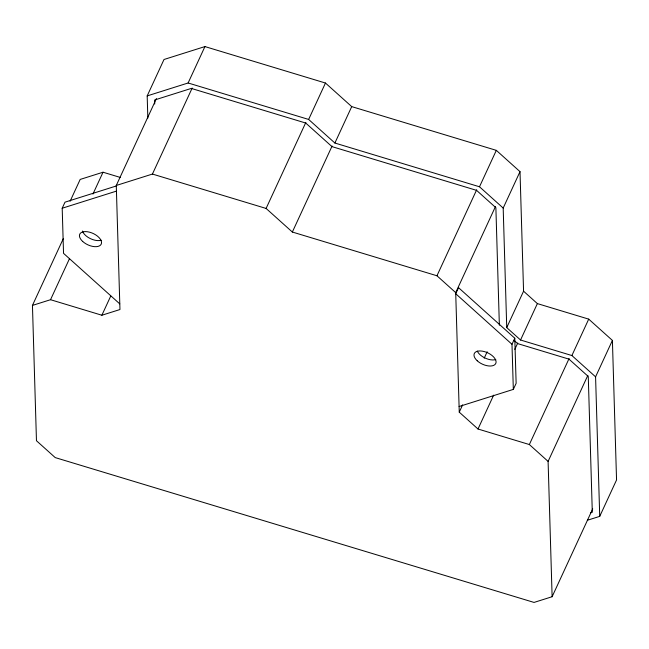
<?xml version="1.0" encoding="UTF-8"?>
<svg xmlns="http://www.w3.org/2000/svg" width="649" height="649" viewBox="0 0 649 649"><rect width="100%" height="100%" fill="white"/><g stroke="black" fill="none" stroke-linecap="round" stroke-linejoin="round"><path stroke-width="0.97" d="M119.789 303.894L63.537 253.345L62.199 208.232L65.005 202.163L116.39 185.947M70.092 201.279L80.184 179.424L103.029 172.22L120.471 177.493M592.707 508.865L552.121 596.723L534.038 602.426L55.222 457.594L36.466 440.744L32.45 305.411L63.318 238.605M92.937 194.067L103.029 172.22M32.45 305.411L50.533 299.708L69.557 258.521M147.842 118.094L147.185 95.906L164.01 59.489L204.938 46.574L325.465 83.031L351.717 106.614L496.323 150.357L520.011 171.644L523.565 291.19L506.739 327.607L520.547 340.011L571.891 355.538L595.579 376.834L599.725 516.369L587.353 520.271M50.533 299.708L101.877 315.236L119.96 309.532L116.276 185.476L156.441 98.534M147.185 95.906L188.113 82.983L204.938 46.574M116.276 185.476L152.434 174.062L192.185 88.037M101.877 315.236L110.752 296.017M552.121 596.723L548.097 461.39L529.349 444.541L478.005 429.013L459.257 412.164L455.703 292.618L436.955 275.768L292.35 232.034L266.098 208.443L305.849 122.418M506.739 327.607L503.186 208.061L479.497 186.774L334.892 143.031L308.64 119.44L325.465 83.031M292.35 232.034L332.101 146.009M334.892 143.031L351.717 106.614M436.955 275.768L476.699 189.743M479.497 186.774L496.323 150.357M455.703 292.618L495.455 206.593M503.186 208.061L520.011 171.644M459.257 412.164L462.64 404.838M484.203 358.167L487.164 351.766M511.988 344.294L514.795 338.226L458.543 287.677L455.736 293.746L511.988 344.294L513.327 389.4L459.086 406.525M478.005 429.013L493.654 395.152M514.795 349.389L517.756 342.988M520.547 340.011L537.372 303.594L523.565 291.19M513.327 389.4L516.133 383.332L514.795 338.226M529.349 444.541L569.1 358.516M571.891 355.538L588.716 319.13L537.372 303.594M548.097 461.39L587.848 375.365M595.579 376.834L612.405 340.417L588.716 319.13M599.725 516.369L616.55 479.952L612.405 340.417M62.199 208.232L116.439 191.114M590.444 512.856L592.302 512.272L588.27 376.469L568.97 359.132L517.626 343.597L513.984 340.327M188.113 82.983L308.64 119.44M152.434 174.062L266.098 208.443M499.365 325.214L495.877 207.696L476.577 190.36L331.972 146.617L305.728 123.034L191.301 88.418L154.608 100.003L154.722 104.035M495.795 359.57A11.828 6.263 24.8 0 1 477.275 351.068M101.252 240.227A11.828 6.263 24.8 0 1 90.211 238.548A11.828 6.263 24.8 0 1 82.464 231.02M477.234 360.787A11.828 6.263 24.8 0 0 495.714 363.57A11.828 6.263 24.8 0 0 482.166 351.117A11.828 6.263 24.8 0 0 477.234 360.787M82.683 241.444A11.828 6.263 24.8 0 0 101.171 244.219A11.828 6.263 24.8 0 0 87.615 231.774A11.828 6.263 24.8 0 0 82.683 241.444"/></g></svg>
